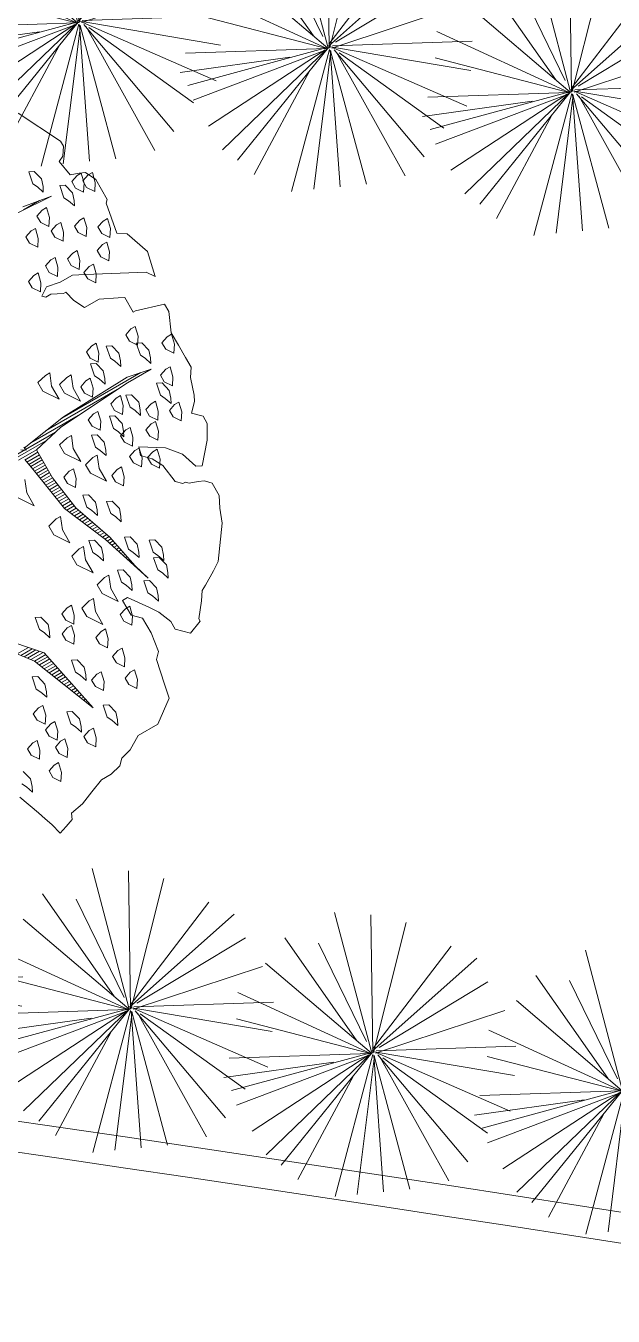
# Model space of a CAD drawing. Header units: metres. Extents: x 12093 to 20303, y 514 to 1412.
# Drawn here: x 19685.91 to 19688.78, y 700.16 to 706.45 of the extents above; entities that cross this region are included whole.
import ezdxf

# ---------------------------------------------------------------- set-up
doc = ezdxf.new("R2010")
doc.units = ezdxf.units.M
doc.layers.get('0').update_dxf_attribs({"lineweight": 13})
for name, color, linetype, lineweight in [('AMBI-GRASS', 104, 'Continuous', 20), ('ARBOLES', 52, 'Continuous', 13), ('grass', 64, 'Continuous', 13), ('MANZANAS-ORIGINALES', 147, 'Continuous', 9)]:
    doc.layers.add(name, color=color, linetype=linetype, lineweight=lineweight)

# ---------------------------------------------------------------- blocks, each defined once
blk = doc.blocks.new('ghgfghgh')
at = {"layer": 'ARBOLES', "lineweight": 20}
for p, q in [((20002.4707, 664.8002), (20002.3672, 664.7493)), ((20002.3833, 664.7674), (20002.4707, 664.8002)), ((20002.3848, 664.7579), (20002.4344, 664.7866)), ((20002.5027, 664.1171), (20002.7456, 664.2574)), ((20002.7037, 664.2432), (20002.7778, 664.2683)), ((20002.7778, 664.2683), (20002.7047, 664.2261)), ((20002.7047, 664.2261), (20002.4996, 664.0899)), ((20002.5081, 664.1214), (20002.7037, 664.2432)), ((20002.4551, 664.0792), (20002.6732, 664.2051)), ((20002.3866, 664.0247), (20002.5081, 664.1214)), ((20002.4075, 664.0413), (20002.5526, 664.1251)), ((20002.3251, 663.9833), (20002.4832, 664.0746)), ((20002.4996, 664.0899), (20002.4247, 664.0201)), ((20002.3474, 663.9858), (20002.4538, 664.0472)), ((20002.3698, 663.9883), (20002.4247, 664.02)), ((20002.3896, 663.9893), (20002.4293, 664.0122)), ((20002.4247, 664.0201), (20002.4746, 663.9336)), ((20002.4183, 663.9543), (20002.3886, 663.9904)), ((20002.3954, 663.9822), (20002.4338, 664.0044)), ((20002.4012, 663.9751), (20002.4383, 663.9965)), ((20002.407, 663.9681), (20002.4428, 663.9887)), ((20002.4128, 663.961), (20002.4473, 663.9809)), ((20002.4187, 663.9539), (20002.4518, 663.9731)), ((20002.5112, 663.8395), (20002.4183, 663.9543)), ((20002.4244, 663.9468), (20002.4563, 663.9653)), ((20002.4302, 663.9397), (20002.4609, 663.9575)), ((20002.4359, 663.9326), (20002.4654, 663.9496)), ((20002.4416, 663.9255), (20002.4699, 663.9418)), ((20002.4474, 663.9184), (20002.4744, 663.934)), ((20002.4746, 663.9336), (20002.5455, 663.8416)), ((20002.4531, 663.9113), (20002.4799, 663.9267)), ((20002.4589, 663.9042), (20002.4855, 663.9195)), ((20002.4646, 663.8971), (20002.491, 663.9123)), ((20002.4704, 663.89), (20002.4966, 663.9051)), ((20002.4761, 663.8829), (20002.5021, 663.8979)), ((20002.4819, 663.8758), (20002.5077, 663.8907)), ((20002.4876, 663.8687), (20002.5132, 663.8834)), ((20002.4934, 663.8616), (20002.5188, 663.8762)), ((20002.4991, 663.8545), (20002.5244, 663.869)), ((20002.5049, 663.8473), (20002.5299, 663.8618)), ((20002.5106, 663.8402), (20002.5355, 663.8546)), ((20002.6373, 663.7439), (20002.5112, 663.8395)), ((20002.5182, 663.8342), (20002.541, 663.8474)), ((20002.526, 663.8283), (20002.5469, 663.8403)), ((20002.5338, 663.8224), (20002.5542, 663.8341)), ((20002.5416, 663.8164), (20002.5615, 663.8279)), ((20002.5455, 663.8416), (20002.6506, 663.7516)), ((20002.5495, 663.8105), (20002.5687, 663.8217)), ((20002.5573, 663.8046), (20002.576, 663.8154)), ((20002.5651, 663.7987), (20002.5833, 663.8092)), ((20002.5729, 663.7928), (20002.5906, 663.803)), ((20002.5807, 663.7869), (20002.5978, 663.7968)), ((20002.5885, 663.7809), (20002.6051, 663.7905)), ((20002.5963, 663.775), (20002.6124, 663.7843)), ((20002.6041, 663.7691), (20002.6197, 663.7781)), ((20002.6119, 663.7632), (20002.6269, 663.7719)), ((20002.6197, 663.7573), (20002.6342, 663.7656)), ((20002.6275, 663.7513), (20002.6415, 663.7594)), ((20002.6353, 663.7454), (20002.6488, 663.7532)), ((20002.7683, 663.6245), (20002.6373, 663.7439)), ((20002.6425, 663.7392), (20002.6551, 663.7465)), ((20002.6495, 663.7328), (20002.6612, 663.7395)), ((20002.6506, 663.7516), (20002.7282, 663.6634)), ((20002.6565, 663.7264), (20002.6673, 663.7326)), ((20002.6635, 663.72), (20002.6734, 663.7257)), ((20002.6705, 663.7136), (20002.6795, 663.7188)), ((20002.6775, 663.7073), (20002.6855, 663.7119)), ((20002.6845, 663.7009), (20002.6916, 663.705)), ((20002.6915, 663.6945), (20002.6977, 663.698)), ((20002.6985, 663.6881), (20002.7038, 663.6911)), ((20002.7055, 663.6817), (20002.7098, 663.6842)), ((20002.7126, 663.6753), (20002.7159, 663.6773)), ((20002.7266, 663.6626), (20002.7281, 663.6635)), ((20002.7282, 663.6634), (20002.7683, 663.6245)), ((20002.7336, 663.6562), (20002.7348, 663.6569)), ((20002.419, 663.3696), (20002.2673, 663.4328)), ((20002.2834, 663.4509), (20002.4484, 663.3955)), ((20002.3658, 663.3918), (20002.4003, 663.4117)), ((20002.3763, 663.3874), (20002.4117, 663.4078)), ((20002.3868, 663.383), (20002.4231, 663.404)), ((20002.3973, 663.3787), (20002.4345, 663.4001)), ((20002.4078, 663.3743), (20002.4459, 663.3963)), ((20002.4183, 663.3699), (20002.4532, 663.3901)), ((20002.4261, 663.364), (20002.4594, 663.3832)), ((20002.4484, 663.3955), (20002.5997, 663.2257)), ((20002.5997, 663.2257), (20002.419, 663.3696)), ((20002.4337, 663.358), (20002.4655, 663.3763)), ((20002.4413, 663.3519), (20002.4716, 663.3694)), ((20002.4488, 663.3459), (20002.4777, 663.3626)), ((20002.4564, 663.3398), (20002.4839, 663.3557)), ((20002.464, 663.3338), (20002.49, 663.3488)), ((20002.4716, 663.3277), (20002.4961, 663.3419)), ((20002.4792, 663.3217), (20002.5023, 663.335)), ((20002.4868, 663.3156), (20002.5084, 663.3281)), ((20002.4944, 663.3096), (20002.5145, 663.3212)), ((20002.5019, 663.3036), (20002.5207, 663.3144)), ((20002.5095, 663.2975), (20002.5268, 663.3075)), ((20002.5171, 663.2915), (20002.5329, 663.3006)), ((20002.5247, 663.2854), (20002.5391, 663.2937)), ((20002.5323, 663.2794), (20002.5452, 663.2868)), ((20002.5399, 663.2733), (20002.5513, 663.2799)), ((20002.5475, 663.2673), (20002.5575, 663.2731)), ((20002.555, 663.2612), (20002.5636, 663.2662)), ((20002.5626, 663.2552), (20002.5697, 663.2593)), ((20002.5702, 663.2491), (20002.5759, 663.2524)), ((20002.5778, 663.2431), (20002.582, 663.2455)), ((20002.5854, 663.2371), (20002.5881, 663.2386)), ((20002.593, 663.231), (20002.5943, 663.2317))]:
    blk.add_line(p, q, dxfattribs=at)
at = {"layer": 'grass'}
for p, q in [((20002.3685, 665.0559), (20002.4989, 664.9698)), ((20002.4989, 664.9698), (20002.5076, 664.9546)), ((20002.5076, 664.9546), (20002.5056, 664.9232)), ((20002.5056, 664.9232), (20002.4949, 664.9069)), ((20002.4949, 664.9069), (20002.5286, 664.8659)), ((20002.4009, 664.8751), (20002.418, 664.8762)), ((20002.4134, 664.8381), (20002.4009, 664.8751)), ((20002.418, 664.8762), (20002.44, 664.8534)), ((20002.44, 664.8534), (20002.4449, 664.8296)), ((20002.5286, 664.8659), (20002.5557, 664.8714)), ((20002.5495, 664.8634), (20002.5334, 664.8453)), ((20002.5628, 664.8711), (20002.5495, 664.8634)), ((20002.5557, 664.8714), (20002.5752, 664.8726)), ((20002.5715, 664.8407), (20002.5628, 664.8711)), ((20002.5838, 664.8655), (20002.5677, 664.8473)), ((20002.5677, 664.8473), (20002.5792, 664.8274)), ((20002.5752, 664.8726), (20002.6078, 664.8511)), ((20002.5971, 664.8732), (20002.5838, 664.8655)), ((20002.6058, 664.8427), (20002.5971, 664.8732)), ((20002.6078, 664.8511), (20002.6427, 664.7905)), ((20002.4278, 664.8286), (20002.4134, 664.8381)), ((20002.4459, 664.8125), (20002.4278, 664.8286)), ((20002.4449, 664.8296), (20002.4459, 664.8125)), ((20002.4963, 664.8327), (20002.5134, 664.8337)), ((20002.5089, 664.7956), (20002.4963, 664.8327)), ((20002.5134, 664.8337), (20002.5354, 664.811)), ((20002.5334, 664.8453), (20002.5449, 664.8253)), ((20002.5354, 664.811), (20002.5403, 664.7872)), ((20002.5449, 664.8253), (20002.5697, 664.813)), ((20002.5697, 664.813), (20002.5715, 664.8407)), ((20002.5792, 664.8274), (20002.604, 664.8151)), ((20002.604, 664.8151), (20002.6058, 664.8427)), ((20002.5232, 664.7862), (20002.5089, 664.7956)), ((20002.5413, 664.7701), (20002.5232, 664.7862)), ((20002.5403, 664.7872), (20002.5413, 664.7701)), ((20002.6427, 664.7905), (20002.6395, 664.7786)), ((20002.6395, 664.7786), (20002.6724, 664.6867)), ((20002.4424, 664.7572), (20002.4263, 664.7391)), ((20002.4263, 664.7391), (20002.4378, 664.7191)), ((20002.4557, 664.7649), (20002.4424, 664.7572)), ((20002.4644, 664.7345), (20002.4557, 664.7649)), ((20002.4626, 664.7069), (20002.4644, 664.7345)), ((20002.5577, 664.7263), (20002.5416, 664.7082)), ((20002.571, 664.734), (20002.5577, 664.7263)), ((20002.5797, 664.7036), (20002.571, 664.734)), ((20002.6434, 664.7315), (20002.6301, 664.7238)), ((20002.6521, 664.701), (20002.6434, 664.7315)), ((20002.4084, 664.6933), (20002.3923, 664.6751)), ((20002.4217, 664.701), (20002.4084, 664.6933)), ((20002.4304, 664.6705), (20002.4217, 664.701)), ((20002.4378, 664.7191), (20002.4626, 664.7069)), ((20002.4864, 664.7117), (20002.4703, 664.6936)), ((20002.4703, 664.6936), (20002.4818, 664.6736)), ((20002.4997, 664.7194), (20002.4864, 664.7117)), ((20002.5084, 664.689), (20002.4997, 664.7194)), ((20002.5066, 664.6613), (20002.5084, 664.689)), ((20002.5416, 664.7082), (20002.5531, 664.6882)), ((20002.5531, 664.6882), (20002.578, 664.6759)), ((20002.578, 664.6759), (20002.5797, 664.7036)), ((20002.6301, 664.7238), (20002.614, 664.7056)), ((20002.614, 664.7056), (20002.6255, 664.6857)), ((20002.6503, 664.6734), (20002.6521, 664.701)), ((20002.6724, 664.6867), (20002.7039, 664.6846)), ((20002.3923, 664.6751), (20002.4038, 664.6552)), ((20002.4038, 664.6552), (20002.4286, 664.6429)), ((20002.4286, 664.6429), (20002.4304, 664.6705)), ((20002.4818, 664.6736), (20002.5066, 664.6613)), ((20002.6276, 664.6514), (20002.6115, 664.6332)), ((20002.6255, 664.6857), (20002.6503, 664.6734)), ((20002.6409, 664.6591), (20002.6276, 664.6514)), ((20002.6496, 664.6286), (20002.6409, 664.6591)), ((20002.7039, 664.6846), (20002.7659, 664.6296)), ((20002.7039, 664.6846), (20002.7039, 664.6846)), ((20002.4821, 664.6117), (20002.4688, 664.604)), ((20002.4908, 664.5813), (20002.4821, 664.6117)), ((20002.5363, 664.6253), (20002.5202, 664.6071)), ((20002.5496, 664.633), (20002.5363, 664.6253)), ((20002.5583, 664.6025), (20002.5496, 664.633)), ((20002.6115, 664.6332), (20002.623, 664.6133)), ((20002.623, 664.6133), (20002.6478, 664.601)), ((20002.6478, 664.601), (20002.6496, 664.6286)), ((20002.7659, 664.6296), (20002.7901, 664.5528)), ((20002.4688, 664.604), (20002.4527, 664.5859)), ((20002.4527, 664.5859), (20002.4642, 664.5659)), ((20002.489, 664.5536), (20002.4908, 664.5813)), ((20002.5202, 664.6071), (20002.5317, 664.5872)), ((20002.5317, 664.5872), (20002.5565, 664.5749)), ((20002.5565, 664.5749), (20002.5583, 664.6025)), ((20002.5869, 664.5836), (20002.5708, 664.5654)), ((20002.6002, 664.5913), (20002.5869, 664.5836)), ((20002.6089, 664.5608), (20002.6002, 664.5913)), ((20002.4166, 664.5562), (20002.4005, 664.538)), ((20002.4005, 664.538), (20002.412, 664.5181)), ((20002.4299, 664.5639), (20002.4166, 664.5562)), ((20002.4386, 664.5334), (20002.4299, 664.5639)), ((20002.4368, 664.5058), (20002.4386, 664.5334)), ((20002.4976, 664.5353), (20002.4554, 664.521)), ((20002.4642, 664.5659), (20002.489, 664.5536)), ((20002.5354, 664.5571), (20002.4976, 664.5353)), ((20002.5744, 664.5595), (20002.5354, 664.5571)), ((20002.5708, 664.5654), (20002.5823, 664.5455)), ((20002.7618, 664.5668), (20002.5744, 664.5595)), ((20002.5744, 664.5595), (20002.5744, 664.5595)), ((20002.5823, 664.5455), (20002.6072, 664.5332)), ((20002.6072, 664.5332), (20002.6089, 664.5608)), ((20002.7901, 664.5528), (20002.7618, 664.5668)), ((20002.412, 664.5181), (20002.4368, 664.5058)), ((20002.4554, 664.521), (20002.4414, 664.4928)), ((20002.4414, 664.4928), (20002.4534, 664.4896)), ((20002.4534, 664.4896), (20002.4685, 664.4983)), ((20002.4685, 664.4983), (20002.5075, 664.5006)), ((20002.5075, 664.5006), (20002.5151, 664.505)), ((20002.5151, 664.505), (20002.5401, 664.4791)), ((20002.6766, 664.4873), (20002.6961, 664.4885)), ((20002.6961, 664.4885), (20002.7223, 664.4431)), ((20002.5401, 664.4791), (20002.5727, 664.4576)), ((20002.5727, 664.4576), (20002.6181, 664.4838)), ((20002.6181, 664.4838), (20002.6766, 664.4873)), ((20002.7298, 664.4475), (20002.8186, 664.4684)), ((20002.8186, 664.4684), (20002.8317, 664.4457)), ((20002.7223, 664.4431), (20002.7298, 664.4475)), ((20002.8317, 664.4457), (20002.8396, 664.3797)), ((20002.7154, 664.3918), (20002.6993, 664.3736)), ((20002.6993, 664.3736), (20002.7108, 664.3537)), ((20002.7287, 664.3995), (20002.7154, 664.3918)), ((20002.7374, 664.3691), (20002.7287, 664.3995)), ((20002.7356, 664.3414), (20002.7374, 664.3691)), ((20002.8402, 664.3752), (20002.8269, 664.3675)), ((20002.8396, 664.3797), (20002.8614, 664.3419)), ((20002.8489, 664.3448), (20002.8402, 664.3752)), ((20002.5947, 664.3399), (20002.5786, 664.3217)), ((20002.608, 664.3475), (20002.5947, 664.3399)), ((20002.6167, 664.3171), (20002.608, 664.3475)), ((20002.6394, 664.3391), (20002.6566, 664.3401)), ((20002.652, 664.302), (20002.6394, 664.3391)), ((20002.6566, 664.3401), (20002.6786, 664.3174)), ((20002.7108, 664.3537), (20002.7356, 664.3414)), ((20002.7318, 664.3481), (20002.7489, 664.3491)), ((20002.7443, 664.311), (20002.7318, 664.3481)), ((20002.7489, 664.3491), (20002.7709, 664.3263)), ((20002.8269, 664.3675), (20002.8108, 664.3494)), ((20002.8108, 664.3494), (20002.8223, 664.3294)), ((20002.8223, 664.3294), (20002.8471, 664.3172)), ((20002.8471, 664.3172), (20002.8489, 664.3448)), ((20002.8614, 664.3419), (20002.8833, 664.304)), ((20002.5786, 664.3217), (20002.5901, 664.3017)), ((20002.5901, 664.3017), (20002.6149, 664.2895)), ((20002.6149, 664.2895), (20002.6167, 664.3171)), ((20002.6663, 664.2926), (20002.652, 664.302)), ((20002.6845, 664.2764), (20002.6663, 664.2926)), ((20002.6786, 664.3174), (20002.6835, 664.2936)), ((20002.6835, 664.2936), (20002.6845, 664.2764)), ((20002.7587, 664.3015), (20002.7443, 664.311)), ((20002.7768, 664.2854), (20002.7587, 664.3015)), ((20002.7709, 664.3263), (20002.7758, 664.3026)), ((20002.7758, 664.3026), (20002.7768, 664.2854)), ((20002.8833, 664.304), (20002.9007, 664.2738)), ((20002.4655, 664.2564), (20002.4523, 664.2487)), ((20002.4714, 664.2155), (20002.4655, 664.2564)), ((20002.5313, 664.2501), (20002.518, 664.2424)), ((20002.5372, 664.2091), (20002.5313, 664.2501)), ((20002.5911, 664.2846), (20002.6083, 664.2856)), ((20002.6037, 664.2475), (20002.5911, 664.2846)), ((20002.6083, 664.2856), (20002.6303, 664.2629)), ((20002.6303, 664.2629), (20002.6351, 664.2391)), ((20002.8226, 664.2675), (20002.8065, 664.2494)), ((20002.8359, 664.2752), (20002.8226, 664.2675)), ((20002.8446, 664.2448), (20002.8359, 664.2752)), ((20002.9007, 664.2738), (20002.8987, 664.2424)), ((20002.4523, 664.2487), (20002.4295, 664.2267)), ((20002.4295, 664.2267), (20002.4448, 664.2001)), ((20002.4945, 664.1756), (20002.4714, 664.2155)), ((20002.518, 664.2424), (20002.4952, 664.2204)), ((20002.4952, 664.2204), (20002.5106, 664.1938)), ((20002.5771, 664.2322), (20002.561, 664.214)), ((20002.561, 664.214), (20002.5725, 664.194)), ((20002.5904, 664.2398), (20002.5771, 664.2322)), ((20002.5991, 664.2094), (20002.5904, 664.2398)), ((20002.618, 664.2381), (20002.6037, 664.2475)), ((20002.6362, 664.2219), (20002.618, 664.2381)), ((20002.6351, 664.2391), (20002.6362, 664.2219)), ((20002.7942, 664.2246), (20002.8114, 664.2256)), ((20002.8068, 664.1875), (20002.7942, 664.2246)), ((20002.8065, 664.2494), (20002.818, 664.2294)), ((20002.8114, 664.2256), (20002.8334, 664.2028)), ((20002.818, 664.2294), (20002.8428, 664.2172)), ((20002.8428, 664.2172), (20002.8446, 664.2448)), ((20002.8987, 664.2424), (20002.9098, 664.1882)), ((20002.4448, 664.2001), (20002.4945, 664.1756)), ((20002.5106, 664.1938), (20002.5602, 664.1692)), ((20002.5602, 664.1692), (20002.5372, 664.2091)), ((20002.5725, 664.194), (20002.5973, 664.1818)), ((20002.5973, 664.1818), (20002.5991, 664.2094)), ((20002.6697, 664.1792), (20002.6536, 664.1611)), ((20002.683, 664.1869), (20002.6697, 664.1792)), ((20002.6917, 664.1565), (20002.683, 664.1869)), ((20002.7001, 664.188), (20002.7173, 664.189)), ((20002.7127, 664.1509), (20002.7001, 664.188)), ((20002.7173, 664.189), (20002.7393, 664.1662)), ((20002.8211, 664.178), (20002.8068, 664.1875)), ((20002.8393, 664.1619), (20002.8211, 664.178)), ((20002.8334, 664.2028), (20002.8382, 664.179)), ((20002.8382, 664.179), (20002.8393, 664.1619)), ((20002.9098, 664.1882), (20002.9109, 664.1687)), ((20002.6137, 664.138), (20002.6004, 664.1304)), ((20002.6224, 664.1076), (20002.6137, 664.138)), ((20002.6536, 664.1611), (20002.6651, 664.1411)), ((20002.6651, 664.1411), (20002.6899, 664.1289)), ((20002.6899, 664.1289), (20002.6917, 664.1565)), ((20002.727, 664.1414), (20002.7127, 664.1509)), ((20002.7452, 664.1253), (20002.727, 664.1414)), ((20002.7393, 664.1662), (20002.7441, 664.1424)), ((20002.7441, 664.1424), (20002.7452, 664.1253)), ((20002.7774, 664.1616), (20002.7613, 664.1435)), ((20002.7613, 664.1435), (20002.7728, 664.1235)), ((20002.7907, 664.1693), (20002.7774, 664.1616)), ((20002.7994, 664.1389), (20002.7907, 664.1693)), ((20002.7976, 664.1112), (20002.7994, 664.1389)), ((20002.8498, 664.1591), (20002.8336, 664.1409)), ((20002.8336, 664.1409), (20002.8452, 664.121)), ((20002.8631, 664.1668), (20002.8498, 664.1591)), ((20002.8718, 664.1363), (20002.8631, 664.1668)), ((20002.87, 664.1087), (20002.8718, 664.1363)), ((20002.9109, 664.1687), (20002.9014, 664.1329)), ((20002.9014, 664.1329), (20002.9372, 664.1233)), ((20002.6004, 664.1304), (20002.5843, 664.1122)), ((20002.5843, 664.1122), (20002.5958, 664.0923)), ((20002.5958, 664.0923), (20002.6206, 664.08)), ((20002.6206, 664.08), (20002.6224, 664.1076)), ((20002.649, 664.123), (20002.6661, 664.124)), ((20002.6615, 664.0859), (20002.649, 664.123)), ((20002.6661, 664.124), (20002.6881, 664.1012)), ((20002.6881, 664.1012), (20002.693, 664.0775)), ((20002.7776, 664.0997), (20002.7615, 664.0816)), ((20002.7728, 664.1235), (20002.7976, 664.1112)), ((20002.7909, 664.1074), (20002.7776, 664.0997)), ((20002.7997, 664.077), (20002.7909, 664.1074)), ((20002.8452, 664.121), (20002.87, 664.1087)), ((20002.9372, 664.1233), (20002.9503, 664.1006)), ((20002.9503, 664.1006), (20002.9494, 664.0497)), ((20002.5188, 664.0567), (20002.4961, 664.0347)), ((20002.5321, 664.0644), (20002.5188, 664.0567)), ((20002.538, 664.0234), (20002.5321, 664.0644)), ((20002.594, 664.0646), (20002.6111, 664.0657)), ((20002.6066, 664.0275), (20002.594, 664.0646)), ((20002.6111, 664.0657), (20002.6332, 664.0429)), ((20002.6759, 664.0764), (20002.6615, 664.0859)), ((20002.694, 664.0603), (20002.6759, 664.0764)), ((20002.6996, 664.0813), (20002.6835, 664.0631)), ((20002.6835, 664.0631), (20002.6951, 664.0432)), ((20002.693, 664.0775), (20002.694, 664.0603)), ((20002.7129, 664.089), (20002.6996, 664.0813)), ((20002.7216, 664.0585), (20002.7129, 664.089)), ((20002.7199, 664.0309), (20002.7216, 664.0585)), ((20002.7615, 664.0816), (20002.7731, 664.0616)), ((20002.7731, 664.0616), (20002.7979, 664.0493)), ((20002.7979, 664.0493), (20002.7997, 664.077)), ((20002.3933, 664.0189), (20002.3766, 664.02)), ((20002.3855, 664.0278), (20002.3933, 664.0189)), ((20002.4961, 664.0347), (20002.5114, 664.0081)), ((20002.561, 663.9835), (20002.538, 664.0234)), ((20002.6209, 664.0181), (20002.6066, 664.0275)), ((20002.639, 664.002), (20002.6209, 664.0181)), ((20002.6332, 664.0429), (20002.638, 664.0191)), ((20002.638, 664.0191), (20002.639, 664.002)), ((20002.6951, 664.0432), (20002.7199, 664.0309)), ((20002.7275, 664.0176), (20002.7114, 663.9994)), ((20002.7408, 664.0253), (20002.7275, 664.0176)), ((20002.7393, 664.0293), (20002.7448, 664.0022)), ((20002.8217, 664.0264), (20002.7393, 664.0293)), ((20002.7495, 663.9949), (20002.7408, 664.0253)), ((20002.7828, 664.014), (20002.7667, 663.9959)), ((20002.7961, 664.0217), (20002.7828, 664.014)), ((20002.8048, 663.9913), (20002.7961, 664.0217)), ((20002.8737, 664.006), (20002.8217, 664.0264)), ((20002.9494, 664.0497), (20002.9346, 663.9706)), ((20002.5114, 664.0081), (20002.561, 663.9835)), ((20002.5981, 663.9961), (20002.5754, 663.9741)), ((20002.5754, 663.9741), (20002.5907, 663.9475)), ((20002.6114, 664.0038), (20002.5981, 663.9961)), ((20002.6173, 663.9628), (20002.6114, 664.0038)), ((20002.7114, 663.9994), (20002.723, 663.9795)), ((20002.723, 663.9795), (20002.7478, 663.9672)), ((20002.7448, 664.0022), (20002.7806, 663.9926)), ((20002.7478, 663.9672), (20002.7495, 663.9949)), ((20002.7667, 663.9959), (20002.7782, 663.9759)), ((20002.7782, 663.9759), (20002.803, 663.9637)), ((20002.7806, 663.9926), (20002.8132, 663.9711)), ((20002.803, 663.9637), (20002.8048, 663.9913)), ((20002.9151, 663.9694), (20002.8737, 664.006)), ((20002.525, 663.9539), (20002.5089, 663.9357)), ((20002.5089, 663.9357), (20002.5204, 663.9157)), ((20002.5383, 663.9615), (20002.525, 663.9539)), ((20002.547, 663.9311), (20002.5383, 663.9615)), ((20002.5907, 663.9475), (20002.6404, 663.9229)), ((20002.6404, 663.9229), (20002.6173, 663.9628)), ((20002.6726, 663.9593), (20002.6565, 663.9411)), ((20002.6565, 663.9411), (20002.668, 663.9212)), ((20002.6859, 663.967), (20002.6726, 663.9593)), ((20002.6946, 663.9365), (20002.6859, 663.967)), ((20002.6928, 663.9089), (20002.6946, 663.9365)), ((20002.8132, 663.9711), (20002.8514, 663.9225)), ((20002.9346, 663.9706), (20002.9151, 663.9694)), ((20002.3948, 663.8876), (20002.3889, 663.9285)), ((20002.5204, 663.9157), (20002.5452, 663.9035)), ((20002.5452, 663.9035), (20002.547, 663.9311)), ((20002.668, 663.9212), (20002.6928, 663.9089)), ((20002.8514, 663.9225), (20002.8752, 663.9161)), ((20002.8752, 663.9161), (20002.8828, 663.9205)), ((20002.8828, 663.9205), (20002.8947, 663.9173)), ((20002.8947, 663.9173), (20002.9218, 663.9228)), ((20002.9218, 663.9228), (20002.9413, 663.924)), ((20002.9413, 663.924), (20002.9652, 663.9176)), ((20002.9652, 663.9176), (20002.987, 663.8798)), ((20002.3682, 663.8722), (20002.4179, 663.8477)), ((20002.4179, 663.8477), (20002.3948, 663.8876)), ((20002.5672, 663.8807), (20002.5844, 663.8817)), ((20002.5798, 663.8436), (20002.5672, 663.8807)), ((20002.5844, 663.8817), (20002.6064, 663.859)), ((20002.6064, 663.859), (20002.6112, 663.8352)), ((20002.6406, 663.861), (20002.6578, 663.8621)), ((20002.6532, 663.824), (20002.6406, 663.861)), ((20002.6578, 663.8621), (20002.6798, 663.8393)), ((20002.987, 663.8798), (20002.9893, 663.8408)), ((20002.4989, 663.8147), (20002.4856, 663.807)), ((20002.5048, 663.7738), (20002.4989, 663.8147)), ((20002.5941, 663.8342), (20002.5798, 663.8436)), ((20002.6123, 663.8181), (20002.5941, 663.8342)), ((20002.6112, 663.8352), (20002.6123, 663.8181)), ((20002.6675, 663.8145), (20002.6532, 663.824)), ((20002.6857, 663.7984), (20002.6675, 663.8145)), ((20002.6798, 663.8393), (20002.6846, 663.8155)), ((20002.6846, 663.8155), (20002.6857, 663.7984)), ((20002.9893, 663.8408), (20002.996, 663.7942)), ((20002.4856, 663.807), (20002.4629, 663.785)), ((20002.4629, 663.785), (20002.4782, 663.7584)), ((20002.5279, 663.7339), (20002.5048, 663.7738)), ((20002.996, 663.7942), (20002.9836, 663.6761)), ((20002.4782, 663.7584), (20002.5279, 663.7339)), ((20002.5859, 663.7408), (20002.6031, 663.7418)), ((20002.5985, 663.7037), (20002.5859, 663.7408)), ((20002.6031, 663.7418), (20002.6251, 663.7191)), ((20002.6954, 663.7508), (20002.7125, 663.7519)), ((20002.7079, 663.7137), (20002.6954, 663.7508)), ((20002.7125, 663.7519), (20002.7345, 663.7291)), ((20002.7716, 663.7416), (20002.7888, 663.7427)), ((20002.7842, 663.7046), (20002.7716, 663.7416)), ((20002.7888, 663.7427), (20002.8108, 663.7199)), ((20002.5565, 663.715), (20002.5338, 663.693)), ((20002.5698, 663.7226), (20002.5565, 663.715)), ((20002.5757, 663.6817), (20002.5698, 663.7226)), ((20002.6128, 663.6943), (20002.5985, 663.7037)), ((20002.631, 663.6782), (20002.6128, 663.6943)), ((20002.6251, 663.7191), (20002.6299, 663.6953)), ((20002.6299, 663.6953), (20002.631, 663.6782)), ((20002.7223, 663.7043), (20002.7079, 663.7137)), ((20002.7404, 663.6882), (20002.7223, 663.7043)), ((20002.7345, 663.7291), (20002.7394, 663.7053)), ((20002.7394, 663.7053), (20002.7404, 663.6882)), ((20002.7985, 663.6951), (20002.7842, 663.7046)), ((20002.8167, 663.679), (20002.7985, 663.6951)), ((20002.8108, 663.7199), (20002.8156, 663.6961)), ((20002.8156, 663.6961), (20002.8167, 663.679)), ((20002.5338, 663.693), (20002.5491, 663.6664)), ((20002.5491, 663.6664), (20002.5988, 663.6418)), ((20002.5988, 663.6418), (20002.5757, 663.6817)), ((20002.7196, 663.669), (20002.722, 663.6704)), ((20002.7852, 663.6874), (20002.8023, 663.6884)), ((20002.7977, 663.6503), (20002.7852, 663.6874)), ((20002.8023, 663.6884), (20002.8243, 663.6657)), ((20002.8243, 663.6657), (20002.8292, 663.6419)), ((20002.9836, 663.6761), (20002.9696, 663.6478)), ((20002.6341, 663.6267), (20002.6113, 663.6047)), ((20002.6474, 663.6344), (20002.6341, 663.6267)), ((20002.6533, 663.5935), (20002.6474, 663.6344)), ((20002.6739, 663.6498), (20002.6911, 663.6508)), ((20002.6865, 663.6127), (20002.6739, 663.6498)), ((20002.6911, 663.6508), (20002.7131, 663.6281)), ((20002.7131, 663.6281), (20002.718, 663.6043)), ((20002.7406, 663.6498), (20002.7416, 663.6504)), ((20002.7476, 663.6434), (20002.7483, 663.6439)), ((20002.7546, 663.637), (20002.7551, 663.6373)), ((20002.755, 663.6168), (20002.7722, 663.6178)), ((20002.7676, 663.5797), (20002.755, 663.6168)), ((20002.7616, 663.6307), (20002.7618, 663.6308)), ((20002.7722, 663.6178), (20002.7942, 663.5951)), ((20002.8121, 663.6409), (20002.7977, 663.6503)), ((20002.8302, 663.6248), (20002.8121, 663.6409)), ((20002.8292, 663.6419), (20002.8302, 663.6248)), ((20002.9696, 663.6478), (20002.9449, 663.6033)), ((20002.6113, 663.6047), (20002.6267, 663.5781)), ((20002.6267, 663.5781), (20002.6763, 663.5536)), ((20002.6763, 663.5536), (20002.6533, 663.5935)), ((20002.7008, 663.6032), (20002.6865, 663.6127)), ((20002.719, 663.5871), (20002.7008, 663.6032)), ((20002.718, 663.6043), (20002.719, 663.5871)), ((20002.7819, 663.5703), (20002.7676, 663.5797)), ((20002.7942, 663.5951), (20002.7991, 663.5713)), ((20002.9341, 663.587), (20002.9321, 663.5556)), ((20002.9449, 663.6033), (20002.9341, 663.587)), ((20002.5325, 663.5415), (20002.5192, 663.5339)), ((20002.5412, 663.5111), (20002.5325, 663.5415)), ((20002.5868, 663.5551), (20002.564, 663.5331)), ((20002.6001, 663.5628), (20002.5868, 663.5551)), ((20002.606, 663.5219), (20002.6001, 663.5628)), ((20002.7045, 663.5654), (20002.6894, 663.5567)), ((20002.6894, 663.5567), (20002.7156, 663.5113)), ((20002.7116, 663.5385), (20002.6983, 663.5309)), ((20002.7729, 663.5343), (20002.7045, 663.5654)), ((20002.7203, 663.5081), (20002.7116, 663.5385)), ((20002.8001, 663.5542), (20002.7819, 663.5703)), ((20002.7991, 663.5713), (20002.8001, 663.5542)), ((20002.9321, 663.5556), (20002.9237, 663.5003)), ((20002.4213, 663.5039), (20002.4384, 663.5049)), ((20002.4338, 663.4668), (20002.4213, 663.5039)), ((20002.4384, 663.5049), (20002.4604, 663.4822)), ((20002.5192, 663.5339), (20002.5031, 663.5157)), ((20002.5031, 663.5157), (20002.5147, 663.4958)), ((20002.5147, 663.4958), (20002.5395, 663.4835)), ((20002.5395, 663.4835), (20002.5412, 663.5111)), ((20002.564, 663.5331), (20002.5794, 663.5065)), ((20002.5794, 663.5065), (20002.629, 663.482)), ((20002.629, 663.482), (20002.606, 663.5219)), ((20002.6983, 663.5309), (20002.6822, 663.5127)), ((20002.6822, 663.5127), (20002.6937, 663.4927)), ((20002.7156, 663.5113), (20002.7514, 663.5017)), ((20002.7185, 663.4805), (20002.7203, 663.5081)), ((20002.7514, 663.5017), (20002.7776, 663.4563)), ((20002.8012, 663.5203), (20002.7729, 663.5343)), ((20002.8381, 663.4912), (20002.8012, 663.5203)), ((20002.9237, 663.5003), (20002.928, 663.4927)), ((20002.4482, 663.4574), (20002.4338, 663.4668)), ((20002.4663, 663.4413), (20002.4482, 663.4574)), ((20002.4604, 663.4822), (20002.4653, 663.4584)), ((20002.4653, 663.4584), (20002.4663, 663.4413)), ((20002.5195, 663.472), (20002.5034, 663.4538)), ((20002.5328, 663.4796), (20002.5195, 663.472)), ((20002.5415, 663.4492), (20002.5328, 663.4796)), ((20002.6234, 663.461), (20002.6073, 663.4428)), ((20002.6367, 663.4687), (20002.6234, 663.461)), ((20002.6454, 663.4382), (20002.6367, 663.4687)), ((20002.6937, 663.4927), (20002.7185, 663.4805)), ((20002.7776, 663.4563), (20002.8006, 663.399)), ((20002.8512, 663.4685), (20002.8381, 663.4912)), ((20002.899, 663.4557), (20002.8512, 663.4685)), ((20002.928, 663.4927), (20002.899, 663.4557)), ((20002.5034, 663.4538), (20002.5149, 663.4339)), ((20002.5149, 663.4339), (20002.5397, 663.4216)), ((20002.5397, 663.4216), (20002.5415, 663.4492)), ((20002.6073, 663.4428), (20002.6188, 663.4229)), ((20002.6188, 663.4229), (20002.6436, 663.4106)), ((20002.6436, 663.4106), (20002.6454, 663.4382)), ((20002.6751, 663.4022), (20002.6589, 663.384)), ((20002.6589, 663.384), (20002.6705, 663.3641)), ((20002.6884, 663.4099), (20002.6751, 663.4022)), ((20002.6971, 663.3794), (20002.6884, 663.4099)), ((20002.6953, 663.3518), (20002.6971, 663.3794)), ((20002.7974, 663.387), (20002.7942, 663.3751)), ((20002.8006, 663.399), (20002.7974, 663.387)), ((20002.5323, 663.373), (20002.5495, 663.374)), ((20002.5449, 663.3359), (20002.5323, 663.373)), ((20002.5495, 663.374), (20002.5715, 663.3513)), ((20002.5715, 663.3513), (20002.5763, 663.3275)), ((20002.6239, 663.3372), (20002.6106, 663.3295)), ((20002.6326, 663.3068), (20002.6239, 663.3372)), ((20002.6705, 663.3641), (20002.6953, 663.3518)), ((20002.7267, 663.3434), (20002.7134, 663.3357)), ((20002.7354, 663.3129), (20002.7267, 663.3434)), ((20002.7942, 663.3751), (20002.8184, 663.2983)), ((20002.4116, 663.321), (20002.4288, 663.3221)), ((20002.4242, 663.2839), (20002.4116, 663.321)), ((20002.4288, 663.3221), (20002.4508, 663.2993)), ((20002.4508, 663.2993), (20002.4556, 663.2755)), ((20002.5592, 663.3264), (20002.5449, 663.3359)), ((20002.5774, 663.3103), (20002.5592, 663.3264)), ((20002.5763, 663.3275), (20002.5774, 663.3103)), ((20002.6106, 663.3295), (20002.5945, 663.3114)), ((20002.5945, 663.3114), (20002.606, 663.2914)), ((20002.6308, 663.2791), (20002.6326, 663.3068)), ((20002.7134, 663.3357), (20002.6973, 663.3175)), ((20002.6973, 663.3175), (20002.7089, 663.2976)), ((20002.7089, 663.2976), (20002.7337, 663.2853)), ((20002.7337, 663.2853), (20002.7354, 663.3129)), ((20002.8184, 663.2983), (20002.8327, 663.2561)), ((20002.4385, 663.2745), (20002.4242, 663.2839)), ((20002.4567, 663.2584), (20002.4385, 663.2745)), ((20002.4556, 663.2755), (20002.4567, 663.2584)), ((20002.606, 663.2914), (20002.6308, 663.2791)), ((20002.4311, 663.2259), (20002.415, 663.2077)), ((20002.4444, 663.2336), (20002.4311, 663.2259)), ((20002.4531, 663.2031), (20002.4444, 663.2336)), ((20002.6301, 663.2344), (20002.6472, 663.2354)), ((20002.6426, 663.1973), (20002.6301, 663.2344)), ((20002.6472, 663.2354), (20002.6692, 663.2127)), ((20002.8327, 663.2561), (20002.7984, 663.1758)), ((20002.415, 663.2077), (20002.4265, 663.1878)), ((20002.4265, 663.1878), (20002.4513, 663.1755)), ((20002.4513, 663.1755), (20002.4531, 663.2031)), ((20002.4818, 663.1842), (20002.4685, 663.1765)), ((20002.4905, 663.1538), (20002.4818, 663.1842)), ((20002.5178, 663.2139), (20002.5349, 663.2149)), ((20002.5304, 663.1768), (20002.5178, 663.2139)), ((20002.5349, 663.2149), (20002.557, 663.1922)), ((20002.557, 663.1922), (20002.5618, 663.1684)), ((20002.657, 663.1878), (20002.6426, 663.1973)), ((20002.6751, 663.1717), (20002.657, 663.1878)), ((20002.6692, 663.2127), (20002.6741, 663.1889)), ((20002.6741, 663.1889), (20002.6751, 663.1717)), ((20002.4685, 663.1765), (20002.4524, 663.1584)), ((20002.4524, 663.1584), (20002.4639, 663.1384)), ((20002.4639, 663.1384), (20002.4887, 663.1261)), ((20002.4887, 663.1261), (20002.4905, 663.1538)), ((20002.5447, 663.1673), (20002.5304, 663.1768)), ((20002.5629, 663.1512), (20002.5447, 663.1673)), ((20002.5618, 663.1684), (20002.5629, 663.1512)), ((20002.5866, 663.1561), (20002.5705, 663.1379)), ((20002.5999, 663.1638), (20002.5866, 663.1561)), ((20002.6086, 663.1333), (20002.5999, 663.1638)), ((20002.7378, 663.1408), (20002.7131, 663.0963)), ((20002.7984, 663.1758), (20002.7378, 663.1408)), ((20002.4135, 663.1182), (20002.3974, 663.1)), ((20002.3974, 663.1), (20002.4089, 663.0801)), ((20002.4268, 663.1259), (20002.4135, 663.1182)), ((20002.4355, 663.0954), (20002.4268, 663.1259)), ((20002.4992, 663.1233), (20002.4831, 663.1052)), ((20002.4831, 663.1052), (20002.4946, 663.0852)), ((20002.5125, 663.131), (20002.4992, 663.1233)), ((20002.5212, 663.1006), (20002.5125, 663.131)), ((20002.5194, 663.073), (20002.5212, 663.1006)), ((20002.5705, 663.1379), (20002.582, 663.118)), ((20002.582, 663.118), (20002.6069, 663.1057)), ((20002.6069, 663.1057), (20002.6086, 663.1333)), ((20002.4089, 663.0801), (20002.4337, 663.0678)), ((20002.4337, 663.0678), (20002.4355, 663.0954)), ((20002.4946, 663.0852), (20002.5194, 663.073)), ((20002.6872, 663.0713), (20002.6808, 663.0474)), ((20002.7131, 663.0963), (20002.6872, 663.0713)), ((20002.3844, 663.0304), (20002.4064, 663.0077)), ((20002.4795, 663.0499), (20002.4634, 663.0318)), ((20002.4634, 663.0318), (20002.4749, 663.0118)), ((20002.4928, 663.0576), (20002.4795, 663.0499)), ((20002.5015, 663.0272), (20002.4928, 663.0576)), ((20002.4997, 662.9995), (20002.5015, 663.0272)), ((20002.6549, 663.0224), (20002.6247, 663.0049)), ((20002.6808, 663.0474), (20002.6549, 663.0224)), ((20002.3941, 662.9829), (20002.3798, 662.9923)), ((20002.4123, 662.9668), (20002.3941, 662.9829)), ((20002.4064, 663.0077), (20002.4112, 662.9839)), ((20002.4112, 662.9839), (20002.4123, 662.9668)), ((20002.4749, 663.0118), (20002.4997, 662.9995)), ((20002.6247, 663.0049), (20002.5956, 662.9679)), ((20002.4312, 662.9033), (20002.3736, 662.9507)), ((20002.5956, 662.9679), (20002.5665, 662.931)), ((20002.4519, 662.8849), (20002.4312, 662.9033)), ((20002.5665, 662.931), (20002.533, 662.9015)), ((20002.533, 662.9015), (20002.5342, 662.8821)), ((20002.4725, 662.8666), (20002.4519, 662.8849)), ((20002.4976, 662.8407), (20002.4725, 662.8666)), ((20002.5159, 662.8614), (20002.4976, 662.8407)), ((20002.5342, 662.8821), (20002.5159, 662.8614))]:
    blk.add_line(p, q, dxfattribs=at)
blk = doc.blocks.new('Arbust11')
for p, q in [((0.0378, 0.4871), (-0.0937, 0.9403)), ((0.0408, 0.4825), (0.0377, 0.9348)), ((0.0408, 0.5449), (0.1405, 0.941)), ((-0.1618, 0.888), (0.0377, 0.4856)), ((0.0439, 0.4856), (0.3088, 0.8724)), ((0.0595, 0.5199), (0.1997, 0.8474)), ((0.0377, 0.4856), (-0.274, 0.8225)), ((-0.0621, 0.5573), (-0.3332, 0.7944)), ((0.0439, 0.4794), (0.3805, 0.7788)), ((-0.3488, 0.7476), (0.0408, 0.4856)), ((0.0283, 0.4856), (-0.3738, 0.7039)), ((0.047, 0.4794), (0.4366, 0.6759)), ((0.0314, 0.4856), (-0.4049, 0.6104)), ((-0.433, 0.5262), (0.0439, 0.4825)), ((0.0533, 0.4887), (0.474, 0.5137)), ((0.0439, 0.4825), (-0.4267, 0.4669)), ((-0.0527, 0.4794), (-0.4267, 0.3952)), ((0.0408, 0.4762), (-0.3893, 0.2673)), ((0.0408, 0.47), (-0.3364, 0.2174)), ((0.0408, 0.4731), (-0.274, 0.1581)), ((0.0377, 0.4669), (-0.2117, 0.0988)), ((0.0501, 0.4638), (-0.0215, 0.0146)), ((0.047, 0.4856), (0.499, 0.4263)), ((0.0501, 0.4794), (0.2901, 0.0832)), ((0.0501, 0.4731), (0.4304, 0.2454)), ((0.0533, 0.47), (0.1935, 0.0177)), ((0.0564, 0.4762), (0.3649, 0.1425)), ((0.072, 0.4762), (0.4647, 0.3484)), ((0.0501, 0.4544), (-0.1088, 0.0209)), ((0.0533, 0.4451), (0.0907, 0.0271))]:
    blk.add_line(p, q)

msp = doc.modelspace()

# ---------------------------------------------------------------- linework, layer by layer
at = {"layer": 'MANZANAS-ORIGINALES'}
for centre, radius, start, end in [((19642.9403, 405.9341), 304.279, 76.754672, 83.883439), ((19642.9585, 406.0744), 303.9876, 76.751542, 83.884028), ((19642.9407, 405.9377), 298.2754, 76.737765, 84.549861), ((19642.9403, 405.9341), 298.129, 76.737405, 84.549838)]:
    msp.add_arc(centre, radius, start, end, dxfattribs=at)

# ---------------------------------------------------------------- block references
at = {"layer": 'AMBI-GRASS', "ltscale": 0.05, "xscale": 1.499999999998325, "yscale": 1.499999999998325, "zscale": 1.499999999998325, "rotation": 49.16166176348414}
for p in [(19685.4913, 706.1621), (19686.6737, 705.9473), (19687.8952, 705.8231), (19689.0776, 705.6083), (19685.704, 701.2577), (19686.9255, 701.1335), (19688.1079, 700.9187), (19689.3315, 700.736)]:
    msp.add_blockref('Arbust11', p, dxfattribs=at)
at = {"layer": 'Defpoints', "lineweight": 20, "xscale": 1.586003757394792, "yscale": 1.586003757394792, "zscale": 1.586003757394792}
msp.add_blockref('ghgfghgh', (-12037.9548, -348.7547), dxfattribs=at)

doc.saveas('drawing.dxf')
